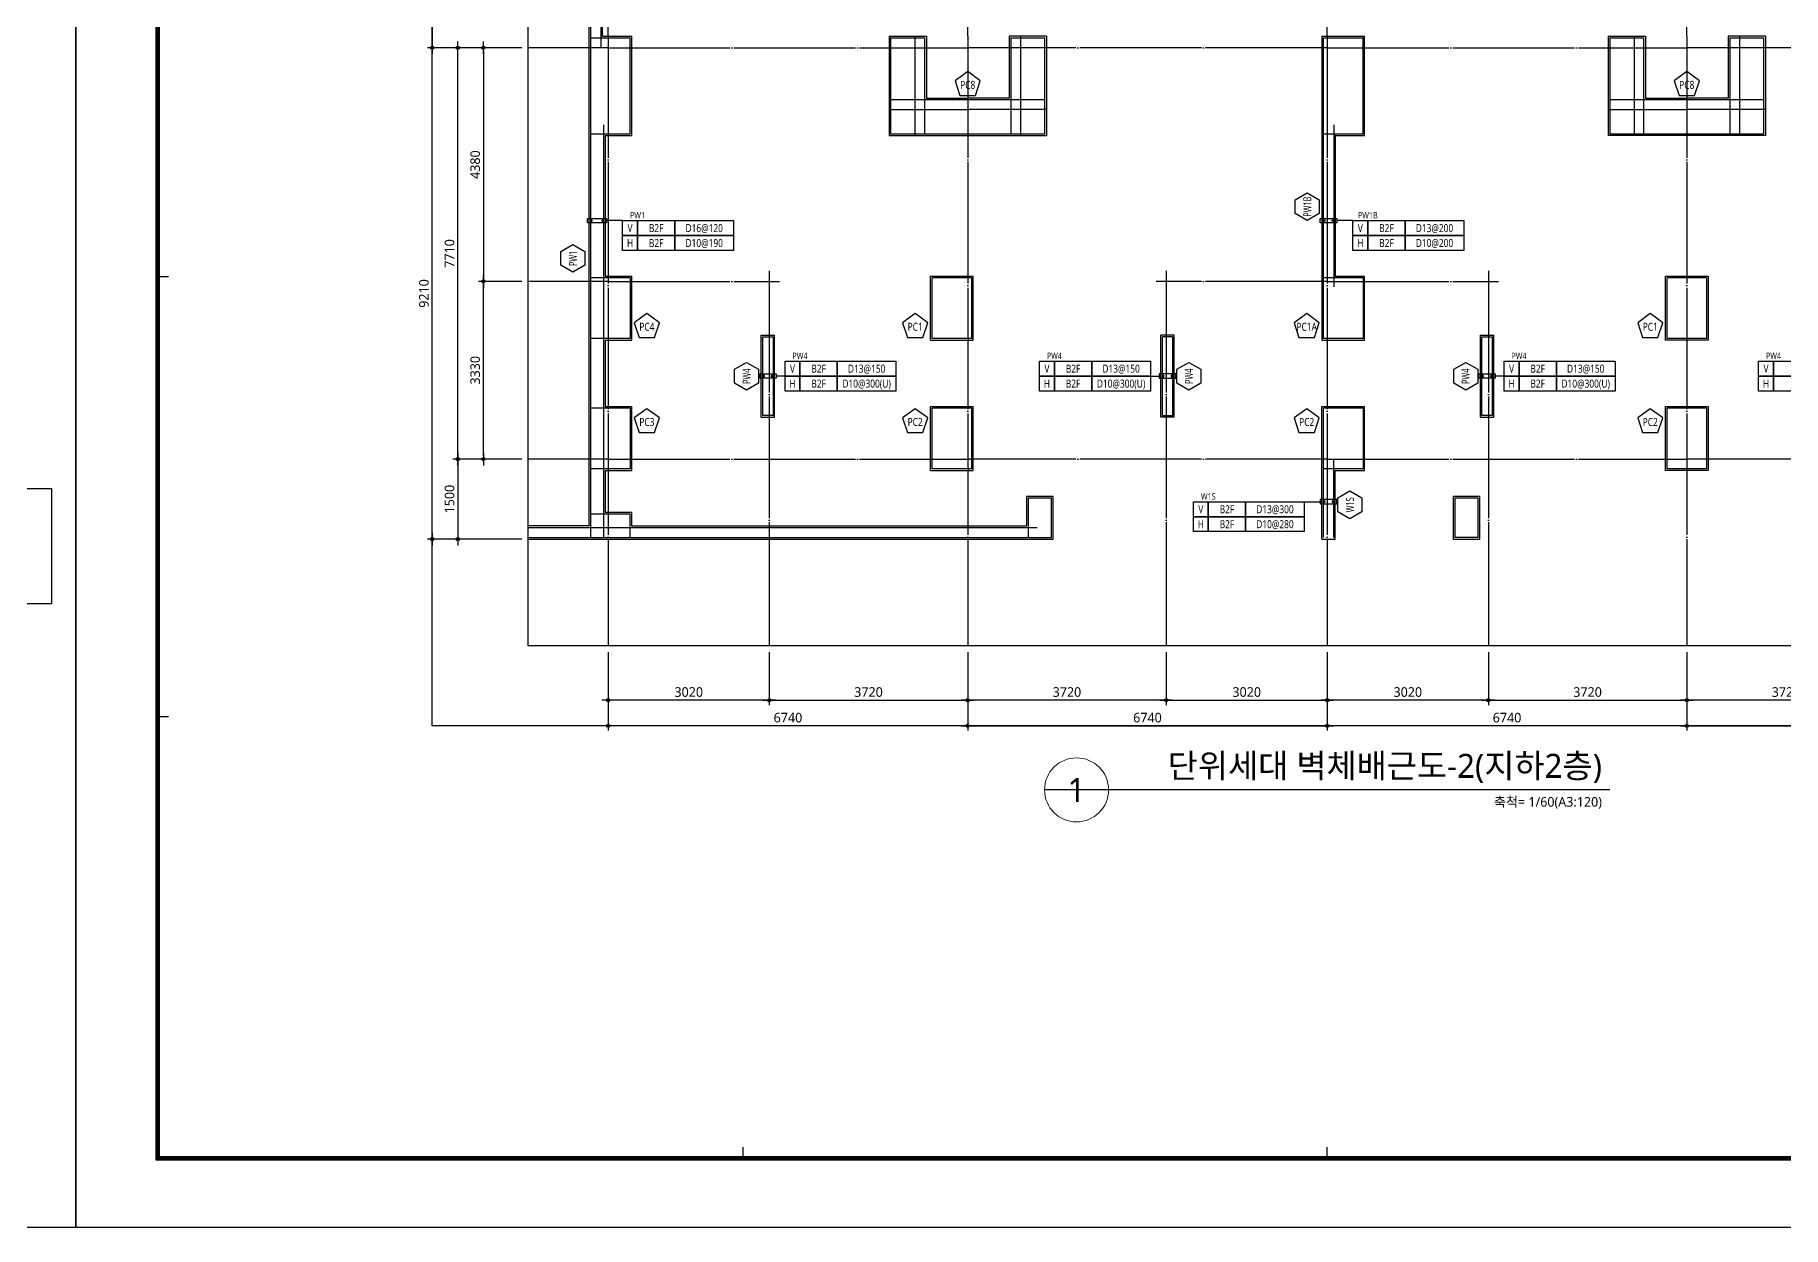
# Model space of a CAD drawing. Header units: millimetres. Extents: x 317501 to 814054, y -400799 to -14117.
# Drawn here: x 367195 to 399965, y -353050 to -330705 of the extents above; entities that cross this region are included whole.
import ezdxf
from ezdxf.enums import TextEntityAlignment as Align
from ezdxf.xclip import XClip

# ---------------------------------------------------------------- set-up
doc = ezdxf.new("R2010")
doc.units = ezdxf.units.MM
doc.header["$LTSCALE"] = 38
doc.header["$XCLIPFRAME"] = 0
doc.linetypes.add('CEN', pattern=[62, 60, -1, 0, -1])
doc.linetypes.add('XS-벽체$0$CEN', pattern=[62, 60, -1, 0, -1])
doc.layers.get('Defpoints').update_dxf_attribs({"color": 145})
for name, color, linetype in [('BAR', 2, 'Continuous'), ('BARR', 1, 'Continuous'), ('BOX', 7, 'Continuous'), ('CEN', 1, 'CEN'), ('DIM', 7, 'Continuous'), ('FORM_고양장항A-1BL-S-성능$0$FORM', 7, 'Continuous'), ('LEADER', 7, 'Continuous'), ('M', 7, 'Continuous'), ('NAME-C', 1, 'Continuous'), ('NAME-W', 4, 'Continuous'), ('TEXT-배근', 3, 'Continuous'), ('XS-벽체$0$BAR', 3, 'Continuous'), ('XS-벽체$0$CEN', 1, 'XS-벽체$0$CEN'), ('XS-벽체$0$WALL', 4, 'Continuous')]:
    doc.layers.add(name, color=color, linetype=linetype)
doc.layers.add('DEFPOINT', color=144, linetype='Continuous', plot=False)
doc.layers.add('FORM_고양장항A-1BL-S-성능$0$DEFPOINT', color=144, linetype='Continuous', plot=False)
doc.layers.add('TEXT', color=3, linetype='Continuous', lineweight=9)
doc.styles.add('맑은고딕', font='malgun.ttf')
doc.dimstyles.new('DIM_60', dxfattribs={"dimscale": 60, "dimtxt": 3, "dimasz": 1, "dimexe": 1.5, "dimexo": 2, "dimgap": 1, "dimtad": 1, "dimdec": 0, "dimzin": 0, "dimdsep": 46, "dimtxsty": '맑은고딕', "dimblk1": 'DIMDOT', "dimblk2": 'DIMDOT', "dimsah": 1, "dimcen": 0.09, "dimdle": 2, "dimclrd": 7, "dimclre": 7, "dimclrt": 3, "dimadec": 0, "dimazin": 0, "dimtfac": 1, "dimtdec": 0, "dimtix": 1, "dimtmove": 2, "dimatfit": 3, "dimldrblk": 'DIMDOT', "dimfxl": 0, "dimtolj": 1, "dimtzin": 0, "dimarcsym": 0})
picture_1 = doc.add_image_def('image1.jpg', size_in_pixel=(2126, 2126))

# ---------------------------------------------------------------- blocks, each defined once
blk = doc.blocks.new('XS-벽체', base_point=(1093553, 0))
at = {"layer": 'XS-벽체$0$BAR'}
for p, q in [((358502, 462923), (358502, 463563)), ((360302, 463563), (358502, 463563)), ((359662, 463563), (359662, 460673)), ((360302, 460673), (360302, 463563)), ((358502, 462923), (360302, 462923)), ((362997, 462488), (362997, 461748)), ((362997, 462488), (364137, 462488)), ((364137, 462488), (364137, 461748)), ((365442, 462488), (365442, 461748)), ((365442, 462488), (366582, 462488)), ((366582, 462488), (366582, 461748)), ((364137, 461748), (362997, 461748)), ((366582, 461748), (365442, 461748)), ((358502, 460673), (358502, 461313)), ((360302, 461313), (358502, 461313)), ((358502, 460673), (360302, 460673)), ((364107, 458468), (365582, 458468)), ((365582, 458278), (364107, 458278)), ((367867, 458208), (367127, 458208)), ((367127, 458208), (367127, 457768)), ((367867, 458208), (367867, 457768)), ((367127, 457768), (367867, 457768)), ((358502, 455308), (358502, 456048)), ((360302, 456048), (358502, 456048)), ((360302, 455308), (360302, 456048)), ((362997, 456048), (362997, 455308)), ((362997, 456048), (364137, 456048)), ((364137, 456048), (364137, 455308)), ((365442, 456048), (365442, 455308)), ((365442, 456048), (366582, 456048)), ((366582, 456048), (366582, 455308)), ((364137, 455308), (358502, 455308)), ((360132, 455498), (363167, 455498)), ((367867, 455308), (365442, 455308)), ((367867, 455498), (366412, 455498)), ((364107, 452478), (365582, 452478)), ((365582, 452288), (364107, 452288)), ((358502, 449443), (358502, 450083)), ((360302, 450083), (358502, 450083)), ((359662, 450083), (359662, 447193)), ((360302, 447193), (360302, 450083)), ((367867, 450208), (367127, 450208)), ((367127, 450208), (367127, 449768)), ((367677, 418097), (367677, 449938)), ((367867, 418097), (367867, 450208)), ((367127, 449768), (367867, 449768)), ((358502, 449443), (360302, 449443)), ((362997, 448708), (362997, 447968)), ((362997, 448708), (364137, 448708)), ((364137, 448708), (364137, 447968)), ((365442, 448708), (365442, 447968)), ((365442, 448708), (366582, 448708)), ((366582, 448708), (366582, 447968)), ((364137, 447968), (362997, 447968)), ((366582, 447968), (365442, 447968)), ((358502, 447193), (358502, 447833)), ((360302, 447833), (358502, 447833)), ((358502, 447193), (360302, 447193)), ((364107, 444988), (365582, 444988)), ((365582, 444798), (364107, 444798)), ((358502, 441568), (358502, 442308)), ((360302, 442308), (358502, 442308)), ((360302, 441568), (360302, 442308)), ((362997, 442308), (362997, 441568)), ((362997, 442308), (364137, 442308)), ((364137, 442308), (364137, 441568)), ((365442, 442308), (365442, 441568)), ((365442, 442308), (366582, 442308)), ((366582, 442308), (366582, 441568)), ((367867, 442308), (367427, 442308)), ((367427, 442308), (367427, 441568)), ((352027, 441758), (358672, 441758)), ((360132, 441808), (367867, 441808)), ((340107, 441568), (367867, 441568))]:
    blk.add_line(p, q, dxfattribs=at)
at = {"layer": 'XS-벽체$0$CEN'}
for p, q in [((358687, 468858), (358687, 462118)), ((366397, 468858), (366397, 462118)), ((359847, 463593), (359847, 462118)), ((358472, 463108), (360332, 463108)), ((358472, 462118), (367897, 462118)), ((358472, 462118), (367897, 462118)), ((358687, 455378), (358687, 462118)), ((359847, 460643), (359847, 462118)), ((366397, 455378), (366397, 462118)), ((358472, 461128), (360332, 461128)), ((363067, 455378), (363067, 458588)), ((362867, 458398), (367897, 458398)), ((358472, 455378), (367897, 455378)), ((358472, 455378), (367897, 455378)), ((358687, 455378), (358687, 448638)), ((363067, 455378), (363067, 452168)), ((366397, 455378), (366397, 448663)), ((362867, 452358), (367897, 452358)), ((359847, 450113), (359847, 448663)), ((358472, 449628), (360332, 449628)), ((358472, 448638), (367897, 448638)), ((358472, 448638), (367897, 448638)), ((358687, 441898), (358687, 448638)), ((359847, 447163), (359847, 448663)), ((366397, 441898), (366397, 448663)), ((358472, 447648), (360332, 447648)), ((363067, 441898), (363067, 445108)), ((362867, 444918), (367897, 444918)), ((358472, 441898), (367897, 441898))]:
    blk.add_line(p, q, dxfattribs=at)
at = {"layer": 'XS-벽체$0$WALL'}
for p, q in [((358472, 463593), (358472, 462893)), ((358472, 463593), (360332, 463593)), ((360332, 463593), (360332, 460643)), ((358472, 462893), (359632, 462893)), ((359632, 462893), (359632, 462118)), ((359632, 461343), (359632, 462118)), ((358472, 460643), (358472, 461343)), ((358472, 461343), (359632, 461343)), ((358472, 460643), (360332, 460643)), ((365612, 458498), (364077, 458498)), ((364077, 458248), (364077, 458498)), ((365612, 458248), (365612, 458498)), ((365612, 458248), (364077, 458248)), ((367097, 458238), (367097, 457738)), ((367897, 458238), (367097, 458238)), ((367897, 457738), (367897, 458238)), ((367097, 457738), (367897, 457738)), ((360332, 456078), (358472, 456078)), ((358472, 455278), (358472, 456078)), ((360332, 455528), (360332, 456078)), ((362967, 455528), (362967, 456078)), ((364167, 456078), (362967, 456078)), ((364167, 455278), (364167, 456078)), ((365412, 455278), (365412, 456078)), ((366612, 456078), (365412, 456078)), ((366612, 455528), (366612, 456078)), ((360332, 455528), (362967, 455528)), ((367897, 455528), (366612, 455528)), ((367897, 455278), (367897, 455528)), ((358472, 455278), (364167, 455278)), ((367897, 455278), (365412, 455278)), ((365612, 452508), (364077, 452508)), ((364077, 452508), (364077, 452258)), ((365612, 452258), (364077, 452258)), ((365612, 452508), (365612, 452258)), ((358472, 450113), (358472, 449413)), ((358472, 450113), (360332, 450113)), ((360332, 447163), (360332, 450113)), ((367097, 450238), (367097, 449738)), ((367897, 450238), (367097, 450238)), ((367897, 398288), (367897, 450238)), ((367097, 449738), (367647, 449738)), ((367647, 442338), (367647, 449738)), ((358472, 449413), (359632, 449413)), ((359632, 449413), (359632, 448638)), ((359632, 447863), (359632, 448638)), ((362967, 447938), (362967, 448738)), ((364167, 448738), (362967, 448738)), ((364167, 447938), (364167, 448738)), ((365412, 447938), (365412, 448738)), ((366612, 448738), (365412, 448738)), ((366612, 447938), (366612, 448738)), ((358472, 447163), (358472, 447863)), ((358472, 447863), (359632, 447863)), ((364167, 447938), (362967, 447938)), ((366612, 447938), (365412, 447938)), ((358472, 447163), (360332, 447163)), ((365612, 445018), (364077, 445018)), ((364077, 444768), (364077, 445018)), ((365612, 444768), (365612, 445018)), ((365612, 444768), (364077, 444768)), ((360332, 442338), (358472, 442338)), ((358472, 441788), (358472, 442338)), ((360332, 441838), (360332, 442338)), ((362967, 441838), (362967, 442338)), ((364167, 442338), (362967, 442338)), ((364167, 441838), (364167, 442338)), ((366612, 442338), (365412, 442338)), ((365412, 441838), (365412, 442338)), ((366612, 441838), (366612, 442338)), ((367397, 442338), (367397, 441838)), ((367647, 442338), (367397, 442338)), ((358472, 441788), (356672, 441788)), ((360332, 441838), (362967, 441838)), ((364167, 441838), (365412, 441838)), ((366612, 441838), (367397, 441838)), ((367647, 441538), (352797, 441538)), ((367647, 441538), (367647, 438038))]:
    blk.add_line(p, q, dxfattribs=at)
for points in [[(364167, 461718), (362967, 461718), (362967, 462518), (364167, 462518)], [(366612, 461718), (365412, 461718), (365412, 462518), (366612, 462518)]]:
    blk.add_lwpolyline(points, close=True, dxfattribs=at)
blk = doc.blocks.new('DIMDOT')
at = {"layer": 'DIM', "linetype": 'Continuous'}
blk.add_line((-2, 0), (2, 0), dxfattribs=at)
for radius in [0.5, 0.25]:
    blk.add_circle((0, 0), radius, dxfattribs=at)
blk = doc.blocks.new('*D1000')
at = {"layer": 'Defpoints', "color": 0, "linetype": 'Continuous', "transparency": 16777216}
for p in [(377941, -342155), (384681, -342155), (377941, -343655)]:
    blk.add_point(p, dxfattribs=at)
at = {"layer": 'DIM', "color": 7, "linetype": 'Continuous', "lineweight": -2, "transparency": 16777216}
for p, q in [((377941, -342275), (377941, -343745)), ((384681, -342275), (384681, -343745)), ((384621, -343655), (378001, -343655))]:
    blk.add_line(p, q, dxfattribs=at)
at = {"layer": 'DIM', "color": 7, "linetype": 'Continuous', "lineweight": -2, "transparency": 16777216, "xscale": 60, "yscale": 60, "zscale": 60, "rotation": 180}
blk.add_blockref('DIMDOT', (377941, -343655), dxfattribs=at)
at = {"layer": 'DIM', "color": 7, "linetype": 'Continuous', "lineweight": -2, "transparency": 16777216, "xscale": 60, "yscale": 60, "zscale": 60}
blk.add_blockref('DIMDOT', (384681, -343655), dxfattribs=at)
at = {"layer": 'DIM', "color": 3, "linetype": 'Continuous', "transparency": 16777216, "insert": (381311, -343502), "char_height": 180, "attachment_point": 5, "style": '맑은고딕'}
blk.add_mtext('\\A1;6740', dxfattribs=at)
blk = doc.blocks.new('*D1001')
at = {"layer": 'Defpoints', "color": 0, "linetype": 'Continuous', "transparency": 16777216}
for p in [(377941, -342155), (380961, -342155), (377941, -343175)]:
    blk.add_point(p, dxfattribs=at)
at = {"layer": 'DIM', "color": 7, "linetype": 'Continuous', "lineweight": -2, "transparency": 16777216}
for p, q in [((377941, -342275), (377941, -343265)), ((380961, -342275), (380961, -343265)), ((380901, -343175), (378001, -343175))]:
    blk.add_line(p, q, dxfattribs=at)
at = {"layer": 'DIM', "color": 7, "linetype": 'Continuous', "lineweight": -2, "transparency": 16777216, "xscale": 60, "yscale": 60, "zscale": 60, "rotation": 180}
blk.add_blockref('DIMDOT', (377941, -343175), dxfattribs=at)
at = {"layer": 'DIM', "color": 7, "linetype": 'Continuous', "lineweight": -2, "transparency": 16777216, "xscale": 60, "yscale": 60, "zscale": 60}
blk.add_blockref('DIMDOT', (380961, -343175), dxfattribs=at)
at = {"layer": 'DIM', "color": 3, "linetype": 'Continuous', "transparency": 16777216, "insert": (379451, -343022), "char_height": 180, "attachment_point": 5, "style": '맑은고딕'}
blk.add_mtext('\\A1;3020', dxfattribs=at)
blk = doc.blocks.new('*D1002')
at = {"layer": 'Defpoints', "color": 0, "linetype": 'Continuous', "transparency": 16777216}
for p in [(380961, -342155), (384681, -342155), (384681, -343175)]:
    blk.add_point(p, dxfattribs=at)
at = {"layer": 'DIM', "color": 7, "linetype": 'Continuous', "lineweight": -2, "transparency": 16777216}
for p, q in [((380961, -342275), (380961, -343265)), ((384681, -342275), (384681, -343265)), ((381021, -343175), (384621, -343175))]:
    blk.add_line(p, q, dxfattribs=at)
at = {"layer": 'DIM', "color": 7, "linetype": 'Continuous', "lineweight": -2, "transparency": 16777216, "xscale": 60, "yscale": 60, "zscale": 60, "rotation": 180}
blk.add_blockref('DIMDOT', (380961, -343175), dxfattribs=at)
at = {"layer": 'DIM', "color": 7, "linetype": 'Continuous', "lineweight": -2, "transparency": 16777216, "xscale": 60, "yscale": 60, "zscale": 60}
blk.add_blockref('DIMDOT', (384681, -343175), dxfattribs=at)
at = {"layer": 'DIM', "color": 3, "linetype": 'Continuous', "transparency": 16777216, "insert": (382821, -343022), "char_height": 180, "attachment_point": 5, "style": '맑은고딕'}
blk.add_mtext('\\A1;3720', dxfattribs=at)
blk = doc.blocks.new('*D1003')
at = {"layer": 'Defpoints', "color": 0, "linetype": 'Continuous', "transparency": 16777216}
for p in [(384681, -342155), (391421, -342155), (391421, -343655)]:
    blk.add_point(p, dxfattribs=at)
at = {"layer": 'DIM', "color": 7, "linetype": 'Continuous', "lineweight": -2, "transparency": 16777216}
for p, q in [((384681, -342275), (384681, -343745)), ((391421, -342275), (391421, -343745)), ((384741, -343655), (391361, -343655))]:
    blk.add_line(p, q, dxfattribs=at)
at = {"layer": 'DIM', "color": 7, "linetype": 'Continuous', "lineweight": -2, "transparency": 16777216, "xscale": 60, "yscale": 60, "zscale": 60, "rotation": 180}
blk.add_blockref('DIMDOT', (384681, -343655), dxfattribs=at)
at = {"layer": 'DIM', "color": 7, "linetype": 'Continuous', "lineweight": -2, "transparency": 16777216, "xscale": 60, "yscale": 60, "zscale": 60}
blk.add_blockref('DIMDOT', (391421, -343655), dxfattribs=at)
at = {"layer": 'DIM', "color": 3, "linetype": 'Continuous', "transparency": 16777216, "insert": (388051, -343502), "char_height": 180, "attachment_point": 5, "style": '맑은고딕'}
blk.add_mtext('\\A1;6740', dxfattribs=at)
blk = doc.blocks.new('*D1004')
at = {"layer": 'Defpoints', "color": 0, "linetype": 'Continuous', "transparency": 16777216}
for p in [(388401, -342155), (391421, -342155), (391421, -343175)]:
    blk.add_point(p, dxfattribs=at)
at = {"layer": 'DIM', "color": 7, "linetype": 'Continuous', "lineweight": -2, "transparency": 16777216}
for p, q in [((388401, -342275), (388401, -343265)), ((391421, -342275), (391421, -343265)), ((388461, -343175), (391361, -343175))]:
    blk.add_line(p, q, dxfattribs=at)
at = {"layer": 'DIM', "color": 7, "linetype": 'Continuous', "lineweight": -2, "transparency": 16777216, "xscale": 60, "yscale": 60, "zscale": 60, "rotation": 180}
blk.add_blockref('DIMDOT', (388401, -343175), dxfattribs=at)
at = {"layer": 'DIM', "color": 7, "linetype": 'Continuous', "lineweight": -2, "transparency": 16777216, "xscale": 60, "yscale": 60, "zscale": 60}
blk.add_blockref('DIMDOT', (391421, -343175), dxfattribs=at)
at = {"layer": 'DIM', "color": 3, "linetype": 'Continuous', "transparency": 16777216, "insert": (389911, -343022), "char_height": 180, "attachment_point": 5, "style": '맑은고딕'}
blk.add_mtext('\\A1;3020', dxfattribs=at)
blk = doc.blocks.new('*D1005')
at = {"layer": 'Defpoints', "color": 0, "linetype": 'Continuous', "transparency": 16777216}
for p in [(384681, -342155), (388401, -342155), (384681, -343175)]:
    blk.add_point(p, dxfattribs=at)
at = {"layer": 'DIM', "color": 7, "linetype": 'Continuous', "lineweight": -2, "transparency": 16777216}
for p, q in [((384681, -342275), (384681, -343265)), ((388401, -342275), (388401, -343265)), ((388341, -343175), (384741, -343175))]:
    blk.add_line(p, q, dxfattribs=at)
at = {"layer": 'DIM', "color": 7, "linetype": 'Continuous', "lineweight": -2, "transparency": 16777216, "xscale": 60, "yscale": 60, "zscale": 60, "rotation": 180}
blk.add_blockref('DIMDOT', (384681, -343175), dxfattribs=at)
at = {"layer": 'DIM', "color": 7, "linetype": 'Continuous', "lineweight": -2, "transparency": 16777216, "xscale": 60, "yscale": 60, "zscale": 60}
blk.add_blockref('DIMDOT', (388401, -343175), dxfattribs=at)
at = {"layer": 'DIM', "color": 3, "linetype": 'Continuous', "transparency": 16777216, "insert": (386541, -343022), "char_height": 180, "attachment_point": 5, "style": '맑은고딕'}
blk.add_mtext('\\A1;3720', dxfattribs=at)
blk = doc.blocks.new('*D1006')
at = {"layer": 'Defpoints', "color": 0, "linetype": 'Continuous', "transparency": 16777216}
for p in [(398161, -342155), (404901, -342155), (404901, -343655)]:
    blk.add_point(p, dxfattribs=at)
at = {"layer": 'DIM', "color": 7, "linetype": 'Continuous', "lineweight": -2, "transparency": 16777216}
for p, q in [((398161, -342275), (398161, -343745)), ((404901, -342275), (404901, -343745)), ((398221, -343655), (404841, -343655))]:
    blk.add_line(p, q, dxfattribs=at)
at = {"layer": 'DIM', "color": 7, "linetype": 'Continuous', "lineweight": -2, "transparency": 16777216, "xscale": 60, "yscale": 60, "zscale": 60, "rotation": 180}
blk.add_blockref('DIMDOT', (398161, -343655), dxfattribs=at)
at = {"layer": 'DIM', "color": 7, "linetype": 'Continuous', "lineweight": -2, "transparency": 16777216, "xscale": 60, "yscale": 60, "zscale": 60}
blk.add_blockref('DIMDOT', (404901, -343655), dxfattribs=at)
at = {"layer": 'DIM', "color": 3, "linetype": 'Continuous', "transparency": 16777216, "insert": (401531, -343502), "char_height": 180, "attachment_point": 5, "style": '맑은고딕'}
blk.add_mtext('\\A1;6740', dxfattribs=at)
blk = doc.blocks.new('*D1008')
at = {"layer": 'Defpoints', "color": 0, "linetype": 'Continuous', "transparency": 16777216}
for p in [(398161, -342155), (401881, -342155), (398161, -343175)]:
    blk.add_point(p, dxfattribs=at)
at = {"layer": 'DIM', "color": 7, "linetype": 'Continuous', "lineweight": -2, "transparency": 16777216}
for p, q in [((398161, -342275), (398161, -343265)), ((401881, -342275), (401881, -343265)), ((401821, -343175), (398221, -343175))]:
    blk.add_line(p, q, dxfattribs=at)
at = {"layer": 'DIM', "color": 7, "linetype": 'Continuous', "lineweight": -2, "transparency": 16777216, "xscale": 60, "yscale": 60, "zscale": 60, "rotation": 180}
blk.add_blockref('DIMDOT', (398161, -343175), dxfattribs=at)
at = {"layer": 'DIM', "color": 7, "linetype": 'Continuous', "lineweight": -2, "transparency": 16777216, "xscale": 60, "yscale": 60, "zscale": 60}
blk.add_blockref('DIMDOT', (401881, -343175), dxfattribs=at)
at = {"layer": 'DIM', "color": 3, "linetype": 'Continuous', "transparency": 16777216, "insert": (400021, -343022), "char_height": 180, "attachment_point": 5, "style": '맑은고딕'}
blk.add_mtext('\\A1;3720', dxfattribs=at)
blk = doc.blocks.new('*D1009')
at = {"layer": 'Defpoints', "color": 0, "linetype": 'Continuous', "transparency": 16777216}
for p in [(391421, -342155), (398161, -342155), (391421, -343655)]:
    blk.add_point(p, dxfattribs=at)
at = {"layer": 'DIM', "color": 7, "linetype": 'Continuous', "lineweight": -2, "transparency": 16777216}
for p, q in [((391421, -342275), (391421, -343745)), ((398161, -342275), (398161, -343745)), ((398101, -343655), (391481, -343655))]:
    blk.add_line(p, q, dxfattribs=at)
at = {"layer": 'DIM', "color": 7, "linetype": 'Continuous', "lineweight": -2, "transparency": 16777216, "xscale": 60, "yscale": 60, "zscale": 60, "rotation": 180}
blk.add_blockref('DIMDOT', (391421, -343655), dxfattribs=at)
at = {"layer": 'DIM', "color": 7, "linetype": 'Continuous', "lineweight": -2, "transparency": 16777216, "xscale": 60, "yscale": 60, "zscale": 60}
blk.add_blockref('DIMDOT', (398161, -343655), dxfattribs=at)
at = {"layer": 'DIM', "color": 3, "linetype": 'Continuous', "transparency": 16777216, "insert": (394791, -343502), "char_height": 180, "attachment_point": 5, "style": '맑은고딕'}
blk.add_mtext('\\A1;6740', dxfattribs=at)
blk = doc.blocks.new('*D1010')
at = {"layer": 'Defpoints', "color": 0, "linetype": 'Continuous', "transparency": 16777216}
for p in [(391421, -342155), (394441, -342155), (391421, -343175)]:
    blk.add_point(p, dxfattribs=at)
at = {"layer": 'DIM', "color": 7, "linetype": 'Continuous', "lineweight": -2, "transparency": 16777216}
for p, q in [((391421, -342275), (391421, -343265)), ((394441, -342275), (394441, -343265)), ((394381, -343175), (391481, -343175))]:
    blk.add_line(p, q, dxfattribs=at)
at = {"layer": 'DIM', "color": 7, "linetype": 'Continuous', "lineweight": -2, "transparency": 16777216, "xscale": 60, "yscale": 60, "zscale": 60, "rotation": 180}
blk.add_blockref('DIMDOT', (391421, -343175), dxfattribs=at)
at = {"layer": 'DIM', "color": 7, "linetype": 'Continuous', "lineweight": -2, "transparency": 16777216, "xscale": 60, "yscale": 60, "zscale": 60}
blk.add_blockref('DIMDOT', (394441, -343175), dxfattribs=at)
at = {"layer": 'DIM', "color": 3, "linetype": 'Continuous', "transparency": 16777216, "insert": (392931, -343022), "char_height": 180, "attachment_point": 5, "style": '맑은고딕'}
blk.add_mtext('\\A1;3020', dxfattribs=at)
blk = doc.blocks.new('*D1011')
at = {"layer": 'Defpoints', "color": 0, "linetype": 'Continuous', "transparency": 16777216}
for p in [(394441, -342155), (398161, -342155), (398161, -343175)]:
    blk.add_point(p, dxfattribs=at)
at = {"layer": 'DIM', "color": 7, "linetype": 'Continuous', "lineweight": -2, "transparency": 16777216}
for p, q in [((394441, -342275), (394441, -343265)), ((398161, -342275), (398161, -343265)), ((394501, -343175), (398101, -343175))]:
    blk.add_line(p, q, dxfattribs=at)
at = {"layer": 'DIM', "color": 7, "linetype": 'Continuous', "lineweight": -2, "transparency": 16777216, "xscale": 60, "yscale": 60, "zscale": 60, "rotation": 180}
blk.add_blockref('DIMDOT', (394441, -343175), dxfattribs=at)
at = {"layer": 'DIM', "color": 7, "linetype": 'Continuous', "lineweight": -2, "transparency": 16777216, "xscale": 60, "yscale": 60, "zscale": 60}
blk.add_blockref('DIMDOT', (398161, -343175), dxfattribs=at)
at = {"layer": 'DIM', "color": 3, "linetype": 'Continuous', "transparency": 16777216, "insert": (396301, -343022), "char_height": 180, "attachment_point": 5, "style": '맑은고딕'}
blk.add_mtext('\\A1;3720', dxfattribs=at)
blk = doc.blocks.new('*D1023')
at = {"layer": 'Defpoints', "color": 0, "linetype": 'Continuous', "transparency": 16777216}
for p in [(374641, -330945), (376441, -330945), (376441, -340155)]:
    blk.add_point(p, dxfattribs=at)
at = {"layer": 'DIM', "color": 7, "linetype": 'Continuous', "lineweight": -2, "transparency": 16777216}
for p, q in [((376321, -330945), (374551, -330945)), ((374641, -340095), (374641, -331005)), ((376321, -340155), (374551, -340155))]:
    blk.add_line(p, q, dxfattribs=at)
at = {"layer": 'DIM', "color": 7, "linetype": 'Continuous', "lineweight": -2, "transparency": 16777216, "xscale": 60, "yscale": 60, "zscale": 60}
for p, rotation in [((374641, -330945), 90), ((374641, -340155), 270)]:
    blk.add_blockref('DIMDOT', p, dxfattribs=dict(at, rotation=rotation))
at = {"layer": 'DIM', "color": 3, "linetype": 'Continuous', "transparency": 16777216, "insert": (374487, -335550), "char_height": 180, "attachment_point": 5, "rotation": 90, "style": '맑은고딕'}
blk.add_mtext('\\A1;9210', dxfattribs=at)
blk = doc.blocks.new('*D1024')
at = {"layer": 'Defpoints', "color": 0, "linetype": 'Continuous', "transparency": 16777216}
for p in [(375121, -330945), (376441, -330945), (376441, -338655)]:
    blk.add_point(p, dxfattribs=at)
at = {"layer": 'DIM', "color": 7, "linetype": 'Continuous', "lineweight": -2, "transparency": 16777216}
for p, q in [((376321, -330945), (375031, -330945)), ((375121, -338595), (375121, -331005)), ((376321, -338655), (375031, -338655))]:
    blk.add_line(p, q, dxfattribs=at)
at = {"layer": 'DIM', "color": 7, "linetype": 'Continuous', "lineweight": -2, "transparency": 16777216, "xscale": 60, "yscale": 60, "zscale": 60}
for p, rotation in [((375121, -330945), 90), ((375121, -338655), 270)]:
    blk.add_blockref('DIMDOT', p, dxfattribs=dict(at, rotation=rotation))
at = {"layer": 'DIM', "color": 3, "linetype": 'Continuous', "transparency": 16777216, "insert": (374967, -334800), "char_height": 180, "attachment_point": 5, "rotation": 90, "style": '맑은고딕'}
blk.add_mtext('\\A1;7710', dxfattribs=at)
blk = doc.blocks.new('*D1025')
at = {"layer": 'Defpoints', "color": 0, "linetype": 'Continuous', "transparency": 16777216}
for p in [(376441, -338655), (375121, -340155), (376441, -340155)]:
    blk.add_point(p, dxfattribs=at)
at = {"layer": 'DIM', "color": 7, "linetype": 'Continuous', "lineweight": -2, "transparency": 16777216}
for p, q in [((376321, -338655), (375031, -338655)), ((375121, -338715), (375121, -340095)), ((376321, -340155), (375031, -340155))]:
    blk.add_line(p, q, dxfattribs=at)
at = {"layer": 'DIM', "color": 7, "linetype": 'Continuous', "lineweight": -2, "transparency": 16777216, "xscale": 60, "yscale": 60, "zscale": 60}
for p, rotation in [((375121, -338655), 90), ((375121, -340155), 270)]:
    blk.add_blockref('DIMDOT', p, dxfattribs=dict(at, rotation=rotation))
at = {"layer": 'DIM', "color": 3, "linetype": 'Continuous', "transparency": 16777216, "insert": (374967, -339405), "char_height": 180, "attachment_point": 5, "rotation": 90, "style": '맑은고딕'}
blk.add_mtext('\\A1;1500', dxfattribs=at)
blk = doc.blocks.new('*D1026')
at = {"layer": 'Defpoints', "color": 0, "linetype": 'Continuous', "transparency": 16777216}
for p in [(375601, -335325), (376441, -335325), (376441, -338655)]:
    blk.add_point(p, dxfattribs=at)
at = {"layer": 'DIM', "color": 7, "linetype": 'Continuous', "lineweight": -2, "transparency": 16777216}
for p, q in [((376321, -335325), (375511, -335325)), ((375601, -338595), (375601, -335385)), ((376321, -338655), (375511, -338655))]:
    blk.add_line(p, q, dxfattribs=at)
at = {"layer": 'DIM', "color": 7, "linetype": 'Continuous', "lineweight": -2, "transparency": 16777216, "xscale": 60, "yscale": 60, "zscale": 60}
for p, rotation in [((375601, -335325), 90), ((375601, -338655), 270)]:
    blk.add_blockref('DIMDOT', p, dxfattribs=dict(at, rotation=rotation))
at = {"layer": 'DIM', "color": 3, "linetype": 'Continuous', "transparency": 16777216, "insert": (375448, -336990), "char_height": 180, "attachment_point": 5, "rotation": 90, "style": '맑은고딕'}
blk.add_mtext('\\A1;3330', dxfattribs=at)
blk = doc.blocks.new('*D1027')
at = {"layer": 'Defpoints', "color": 0, "linetype": 'Continuous', "transparency": 16777216}
for p in [(376441, -330945), (375601, -335325), (376441, -335325)]:
    blk.add_point(p, dxfattribs=at)
at = {"layer": 'DIM', "color": 7, "linetype": 'Continuous', "lineweight": -2, "transparency": 16777216}
for p, q in [((376321, -330945), (375511, -330945)), ((375601, -331005), (375601, -335265)), ((376321, -335325), (375511, -335325))]:
    blk.add_line(p, q, dxfattribs=at)
at = {"layer": 'DIM', "color": 7, "linetype": 'Continuous', "lineweight": -2, "transparency": 16777216, "xscale": 60, "yscale": 60, "zscale": 60}
for p, rotation in [((375601, -330945), 90), ((375601, -335325), 270)]:
    blk.add_blockref('DIMDOT', p, dxfattribs=dict(at, rotation=rotation))
at = {"layer": 'DIM', "color": 3, "linetype": 'Continuous', "transparency": 16777216, "insert": (375448, -333135), "char_height": 180, "attachment_point": 5, "rotation": 90, "style": '맑은고딕'}
blk.add_mtext('\\A1;4380', dxfattribs=at)
blk = doc.blocks.new('*D1028')
at = {"layer": 'Defpoints', "color": 0, "linetype": 'Continuous', "transparency": 16777216}
for p in [(376441, -328615), (374641, -330945), (376441, -330945)]:
    blk.add_point(p, dxfattribs=at)
at = {"layer": 'DIM', "color": 7, "linetype": 'Continuous', "lineweight": -2, "transparency": 16777216}
for p, q in [((376321, -328615), (374551, -328615)), ((374641, -328675), (374641, -330885)), ((376321, -330945), (374551, -330945))]:
    blk.add_line(p, q, dxfattribs=at)
at = {"layer": 'DIM', "color": 7, "linetype": 'Continuous', "lineweight": -2, "transparency": 16777216, "xscale": 60, "yscale": 60, "zscale": 60}
for p, rotation in [((374641, -328615), 90), ((374641, -330945), 270)]:
    blk.add_blockref('DIMDOT', p, dxfattribs=dict(at, rotation=rotation))
at = {"layer": 'DIM', "color": 3, "linetype": 'Continuous', "transparency": 16777216, "insert": (374488, -329780), "char_height": 180, "attachment_point": 5, "rotation": 90, "style": '맑은고딕'}
blk.add_mtext('\\A1;2330', dxfattribs=at)
blk = doc.blocks.new('BAR')
at = {"layer": 'BARR'}
h = blk.add_hatch(color=256, dxfattribs=at)
edge = h.paths.add_edge_path()
edge.add_arc((0, 0), 15, 0, 360)
blk.add_circle((0, 0), 15, dxfattribs=at)
blk = doc.blocks.new('FORM_고양장항A-1BL-S-성능')
at = {"layer": 'FORM_고양장항A-1BL-S-성능$0$DEFPOINT', "color": 1}
for p, q in [((26, 297), (29, 297)), ((26, 159.5), (29, 159.5)), ((208.5, 22), (208.5, 25)), ((391, 22), (391, 25))]:
    blk.add_line(p, q, dxfattribs=at)
at = {"layer": 'FORM_고양장항A-1BL-S-성능$0$DEFPOINT'}
blk.add_lwpolyline([(0, 594), (0, 0), (841, 0), (841, 594), (0, 594)], dxfattribs=at)
at = {"layer": 'FORM_고양장항A-1BL-S-성능$0$FORM'}
for points in [[(25, 573), (25, 21), (757, 21), (757, 573)], [(26, 572), (26, 22), (756, 22), (756, 572)]]:
    blk.add_lwpolyline(points, close=True, dxfattribs=at)
at = {"layer": 'FORM_고양장항A-1BL-S-성능$0$FORM', "const_width": 1}
blk.add_lwpolyline([(25.5, 572.5), (25.5, 21.5), (756.5, 21.5), (756.5, 572.5)], close=True, dxfattribs=at)
at = {"color": 7, "true_color": 0xffffff}
image = blk.add_image(picture_1, insert=(797.45, 194.73), size_in_units=(36, 36), dxfattribs=at)
image.dxf.flags = 7

msp = doc.modelspace()

# ---------------------------------------------------------------- linework, layer by layer
at = {"layer": 'BAR'}
for p, q in [((380840.9, -336364.6), (381030.9, -336364.6)), ((388520.9, -336364.6), (388330.9, -336364.6)), ((394320.9, -336364.6), (394510.9, -336364.6)), ((381030.9, -337839.6), (380840.9, -337839.6)), ((388330.9, -337839.6), (388520.9, -337839.6)), ((394510.9, -337839.6), (394320.9, -337839.6))]:
    msp.add_line(p, q, dxfattribs=at)
at = {"layer": 'BOX'}
for points in [[(378490.9, -334184.6), (378490.9, -334464.6), (378210.9, -334464.6), (378210.9, -334184.6)], [(379190.9, -334184.6), (379190.9, -334464.6), (378490.9, -334464.6), (378490.9, -334184.6)], [(380290.9, -334184.6), (380290.9, -334464.6), (379190.9, -334464.6), (379190.9, -334184.6)], [(392180.9, -334184.6), (392180.9, -334464.6), (391900.9, -334464.6), (391900.9, -334184.6)], [(392880.9, -334184.6), (392880.9, -334464.6), (392180.9, -334464.6), (392180.9, -334184.6)], [(393980.9, -334184.6), (393980.9, -334464.6), (392880.9, -334464.6), (392880.9, -334184.6)], [(378490.9, -334464.6), (378490.9, -334744.6), (378210.9, -334744.6), (378210.9, -334464.6)], [(379190.9, -334464.6), (379190.9, -334744.6), (378490.9, -334744.6), (378490.9, -334464.6)], [(380290.9, -334464.6), (380290.9, -334744.6), (379190.9, -334744.6), (379190.9, -334464.6)], [(392180.9, -334464.6), (392180.9, -334744.6), (391900.9, -334744.6), (391900.9, -334464.6)], [(392880.9, -334464.6), (392880.9, -334744.6), (392180.9, -334744.6), (392180.9, -334464.6)], [(393980.9, -334464.6), (393980.9, -334744.6), (392880.9, -334744.6), (392880.9, -334464.6)], [(381535.9, -336819.6), (381535.9, -337099.6), (381255.9, -337099.6), (381255.9, -336819.6)], [(382235.9, -336819.6), (382235.9, -337099.6), (381535.9, -337099.6), (381535.9, -336819.6)], [(383335.9, -336819.6), (383335.9, -337099.6), (382235.9, -337099.6), (382235.9, -336819.6)], [(386305.9, -336819.6), (386305.9, -337099.6), (386025.9, -337099.6), (386025.9, -336819.6)], [(387005.9, -336819.6), (387005.9, -337099.6), (386305.9, -337099.6), (386305.9, -336819.6)], [(388105.9, -336819.6), (388105.9, -337099.6), (387005.9, -337099.6), (387005.9, -336819.6)], [(395015.9, -336819.6), (395015.9, -337099.6), (394735.9, -337099.6), (394735.9, -336819.6)], [(395715.9, -336819.6), (395715.9, -337099.6), (395015.9, -337099.6), (395015.9, -336819.6)], [(396815.9, -336819.6), (396815.9, -337099.6), (395715.9, -337099.6), (395715.9, -336819.6)], [(399785.9, -336819.6), (399785.9, -337099.6), (399505.9, -337099.6), (399505.9, -336819.6)], [(400485.9, -336819.6), (400485.9, -337099.6), (399785.9, -337099.6), (399785.9, -336819.6)], [(381535.9, -337099.6), (381535.9, -337379.6), (381255.9, -337379.6), (381255.9, -337099.6)], [(382235.9, -337099.6), (382235.9, -337379.6), (381535.9, -337379.6), (381535.9, -337099.6)], [(383335.9, -337099.6), (383335.9, -337379.6), (382235.9, -337379.6), (382235.9, -337099.6)], [(386305.9, -337099.6), (386305.9, -337379.6), (386025.9, -337379.6), (386025.9, -337099.6)], [(387005.9, -337099.6), (387005.9, -337379.6), (386305.9, -337379.6), (386305.9, -337099.6)], [(388105.9, -337099.6), (388105.9, -337379.6), (387005.9, -337379.6), (387005.9, -337099.6)], [(395015.9, -337099.6), (395015.9, -337379.6), (394735.9, -337379.6), (394735.9, -337099.6)], [(395715.9, -337099.6), (395715.9, -337379.6), (395015.9, -337379.6), (395015.9, -337099.6)], [(396815.9, -337099.6), (396815.9, -337379.6), (395715.9, -337379.6), (395715.9, -337099.6)], [(399785.9, -337099.6), (399785.9, -337379.6), (399505.9, -337379.6), (399505.9, -337099.6)], [(400485.9, -337099.6), (400485.9, -337379.6), (399785.9, -337379.6), (399785.9, -337099.6)], [(389190.9, -339454.6), (389190.9, -339734.6), (388910.9, -339734.6), (388910.9, -339454.6)], [(389890.9, -339454.6), (389890.9, -339734.6), (389190.9, -339734.6), (389190.9, -339454.6)], [(390990.9, -339454.6), (390990.9, -339734.6), (389890.9, -339734.6), (389890.9, -339454.6)], [(389190.9, -339734.6), (389190.9, -340014.6), (388910.9, -340014.6), (388910.9, -339734.6)], [(389890.9, -339734.6), (389890.9, -340014.6), (389190.9, -340014.6), (389190.9, -339734.6)], [(390990.9, -339734.6), (390990.9, -340014.6), (389890.9, -340014.6), (389890.9, -339734.6)]]:
    msp.add_lwpolyline(points, close=True, dxfattribs=at)
at = {"layer": 'CEN'}
for p, q in [((377940.9, -330729.6), (377940.9, -327589.6)), ((384680.9, -330729.6), (384680.9, -327589.6)), ((391420.9, -330729.6), (391420.9, -327589.6)), ((398160.9, -330729.6), (398160.9, -327589.6)), ((377940.9, -330944.6), (376440.9, -330944.6)), ((377940.9, -335324.6), (376440.9, -335324.6)), ((377940.9, -338654.6), (376440.9, -338654.6)), ((377940.9, -340154.6), (377940.9, -342154.6)), ((380960.9, -340154.6), (380960.9, -342154.6)), ((384680.9, -340154.6), (384680.9, -342154.6)), ((388400.9, -340154.6), (388400.9, -342154.6)), ((391420.9, -340154.6), (391420.9, -342154.6)), ((394440.9, -340154.6), (394440.9, -342154.6)), ((398160.9, -340154.6), (398160.9, -342154.6))]:
    msp.add_line(p, q, dxfattribs=at)
at = {"layer": 'DEFPOINT'}
msp.add_line((396720.9, -344854.6), (386120.9, -344854.6), dxfattribs=at)
for points in [[(374640.9, -326089.6), (408200.9, -326089.6), (408200.9, -343654.6), (374640.9, -343654.6)], [(376440.9, -327589.6), (406400.9, -327589.6), (406400.9, -342154.6), (376440.9, -342154.6)]]:
    msp.add_lwpolyline(points, close=True, dxfattribs=at)
at = {"layer": 'LEADER'}
for p, q in [((378210.9, -334184.6), (377910.9, -334184.6)), ((391900.9, -334184.6), (391600.9, -334184.6)), ((381255.9, -337099.6), (381090.9, -337099.6)), ((388105.9, -337099.6), (388270.9, -337099.6)), ((394735.9, -337099.6), (394570.9, -337099.6)), ((390990.9, -339454.6), (391290.9, -339454.6))]:
    msp.add_line(p, q, dxfattribs=at)
for points in [[(377550.9, -334224.6), (377550.9, -334144.6), (377910.9, -334144.6), (377910.9, -334224.6)], [(391290.9, -334224.6), (391290.9, -334144.6), (391600.9, -334144.6), (391600.9, -334224.6)], [(381090.9, -337059.6), (381090.9, -337139.6), (380780.9, -337139.6), (380780.9, -337059.6)], [(388270.9, -337059.6), (388270.9, -337139.6), (388580.9, -337139.6), (388580.9, -337059.6)], [(394570.9, -337059.6), (394570.9, -337139.6), (394260.9, -337139.6), (394260.9, -337059.6)], [(391600.9, -339494.6), (391600.9, -339414.6), (391290.9, -339414.6), (391290.9, -339494.6)]]:
    msp.add_lwpolyline(points, close=True, dxfattribs=at)
at = {"layer": 'M'}
for points in [[(384826.2, -331839.6), (384916.1, -331563.2), (384680.9, -331392.4), (384445.8, -331563.2), (384535.6, -331839.6)], [(398306.2, -331839.6), (398396.1, -331563.2), (398160.9, -331392.4), (397925.8, -331563.2), (398015.6, -331839.6)], [(391270.9, -334054.3), (391045.9, -334184.2), (390820.9, -334054.3), (390820.9, -333794.5), (391045.9, -333664.6), (391270.9, -333794.5)], [(377505.9, -335022), (377280.9, -335151.9), (377055.9, -335022), (377055.9, -334762.2), (377280.9, -334632.3), (377505.9, -334762.2)], [(378811.4, -336374.6), (378901.2, -336098.2), (378666.1, -335927.4), (378430.9, -336098.2), (378520.7, -336374.6)], [(383841.1, -336374.6), (383930.9, -336098.2), (383695.8, -335927.4), (383460.7, -336098.2), (383550.5, -336374.6)], [(391181.1, -336374.6), (391270.9, -336098.2), (391035.8, -335927.4), (390800.7, -336098.2), (390890.5, -336374.6)], [(397621.1, -336374.6), (397710.9, -336098.2), (397475.8, -335927.4), (397240.7, -336098.2), (397330.5, -336374.6)], [(380760.9, -337232), (380535.9, -337361.9), (380310.9, -337232), (380310.9, -336972.2), (380535.9, -336842.3), (380760.9, -336972.2)], [(389050.9, -337232), (388825.9, -337361.9), (388600.9, -337232), (388600.9, -336972.2), (388825.9, -336842.3), (389050.9, -336972.2)], [(394240.9, -337232), (394015.9, -337361.9), (393790.9, -337232), (393790.9, -336972.2), (394015.9, -336842.3), (394240.9, -336972.2)], [(378811.4, -338158.9), (378901.2, -337882.6), (378666.1, -337711.7), (378430.9, -337882.6), (378520.7, -338158.9)], [(383841.1, -338158.9), (383930.9, -337882.6), (383695.8, -337711.7), (383460.7, -337882.6), (383550.5, -338158.9)], [(391181.1, -338158.9), (391270.9, -337882.6), (391035.8, -337711.7), (390800.7, -337882.6), (390890.5, -338158.9)], [(397621.1, -338158.9), (397710.9, -337882.6), (397475.8, -337711.7), (397240.7, -337882.6), (397330.5, -338158.9)], [(392070.9, -339642), (391845.9, -339771.9), (391620.9, -339642), (391620.9, -339382.2), (391845.9, -339252.3), (392070.9, -339382.2)]]:
    msp.add_lwpolyline(points, close=True, dxfattribs=at)
at = {"layer": 'TEXT'}
msp.add_line((387320.9, -344854.6), (396720.9, -344854.6), dxfattribs=at)
msp.add_circle((386720.9, -344854.6), 600, dxfattribs=at)

# ---------------------------------------------------------------- block references
at = {"xscale": 60, "yscale": 60, "zscale": 60}
for p in [(317500.9, -353049.6), (367960.9, -353049.6)]:
    msp.add_blockref('FORM_고양장항A-1BL-S-성능', p, dxfattribs=at)
ref = msp.add_blockref('XS-벽체', (-63956.6, -1065810.3), dxfattribs=dict(rotation=270))
XClip(ref).set_block_clipping_path([(355331.8382743184, 440397.5453104071), (369896.8382743168, 470357.5453103984)])
at = {"layer": 'BARR', "rotation": 179.9999999999993}
for p in [(377625.9, -334184.6), (377835.9, -334184.6), (391365.9, -334184.6), (391525.9, -334184.6)]:
    msp.add_blockref('BAR', p, dxfattribs=at)
at = {"layer": 'BARR'}
for p in [(380855.9, -337099.6), (381015.9, -337099.6), (394335.9, -337099.6), (394495.9, -337099.6)]:
    msp.add_blockref('BAR', p, dxfattribs=at)
at = {"layer": 'BARR', "xscale": -1}
for p, rotation in [((388345.9, -337099.6), 359.9999999999994), ((388505.9, -337099.6), 359.9999999999994), ((391365.9, -339454.6), 180), ((391525.9, -339454.6), 180)]:
    msp.add_blockref('BAR', p, dxfattribs=dict(at, rotation=rotation))

# ---------------------------------------------------------------- texts
at = {"layer": 'NAME-C', "style": '맑은고딕', "width": 0.8}
for s, p in [('PC8', (384680.9, -331639.6)), ('PC8', (398160.9, -331639.6)), ('PC4', (378666.1, -336174.6)), ('PC1', (383695.8, -336174.6)), ('PC1A', (391035.8, -336174.6)), ('PC1', (397475.8, -336174.6)), ('PC3', (378666.1, -337958.9)), ('PC2', (383695.8, -337958.9)), ('PC2', (391035.8, -337958.9)), ('PC2', (397475.8, -337958.9))]:
    msp.add_text(s, height=150, dxfattribs=at).set_placement(p, align=Align.MIDDLE_CENTER)
at = {"layer": 'NAME-W', "style": '맑은고딕', "width": 0.7}
for s, p in [('PW1B', (391045.9, -333924.4)), ('PW1', (377280.9, -334892.1)), ('PW4', (380535.9, -337102.1)), ('PW4', (388825.9, -337102.1)), ('PW4', (394015.9, -337102.1)), ('W1S', (391845.9, -339512.1))]:
    msp.add_text(s, height=150, rotation=90, dxfattribs=at).set_placement(p, align=Align.MIDDLE)
at = {"layer": 'TEXT', "style": '맑은고딕'}
for s, height, p in [('단위세대 벽체배근도-2(지하2층)', 450, (396570.9, -344404.6)), ('축척= 1/60(A3:120)', 180, (396570.9, -345079.6))]:
    msp.add_text(s, height=height, dxfattribs=at).set_placement(p, align=Align.MIDDLE_RIGHT)
msp.add_text('1', height=450, dxfattribs=at).set_placement((386720.9, -344854.6), align=Align.MIDDLE_CENTER)
at = {"layer": 'TEXT-배근', "style": '맑은고딕', "width": 0.8}
for s, p in [('V', (378350.9, -334324.6)), ('B2F', (378840.9, -334324.6)), ('D16@120', (379740.9, -334324.6)), ('V', (392040.9, -334324.6)), ('B2F', (392530.9, -334324.6)), ('D13@200', (393430.9, -334324.6)), ('H', (378350.9, -334604.6)), ('B2F', (378840.9, -334604.6)), ('D10@190', (379740.9, -334604.6)), ('H', (392040.9, -334604.6)), ('B2F', (392530.9, -334604.6)), ('D10@200', (393430.9, -334604.6)), ('V', (381395.9, -336959.6)), ('H', (381395.9, -337239.6)), ('B2F', (381885.9, -336959.6)), ('B2F', (381885.9, -337239.6)), ('D10@300(U)', (382785.9, -337239.6)), ('D13@150', (382785.9, -336959.6)), ('V', (386165.9, -336959.6)), ('H', (386165.9, -337239.6)), ('B2F', (386655.9, -336959.6)), ('B2F', (386655.9, -337239.6)), ('D10@300(U)', (387555.9, -337239.6)), ('D13@150', (387555.9, -336959.6)), ('V', (394875.9, -336959.6)), ('H', (394875.9, -337239.6)), ('B2F', (395365.9, -336959.6)), ('B2F', (395365.9, -337239.6)), ('D10@300(U)', (396265.9, -337239.6)), ('D13@150', (396265.9, -336959.6)), ('V', (399645.9, -336959.6)), ('H', (399645.9, -337239.6)), ('V', (389050.9, -339594.6)), ('H', (389050.9, -339874.6)), ('B2F', (389540.9, -339594.6)), ('B2F', (389540.9, -339874.6)), ('D13@300', (390440.9, -339594.6)), ('D10@280', (390440.9, -339874.6))]:
    msp.add_text(s, height=150, dxfattribs=at).set_placement(p, align=Align.MIDDLE_CENTER)
at = {"layer": 'TEXT-배근', "color": 2, "style": '맑은고딕', "width": 0.8}
for s, p in [('PW1', (378490.9, -334084.6)), ('PW1B', (392180.9, -334084.6)), ('PW4', (381535.9, -336719.6)), ('PW4', (386305.9, -336719.6)), ('PW4', (395015.9, -336719.6)), ('PW4', (399785.9, -336719.6)), ('W1S', (389190.9, -339354.6))]:
    msp.add_text(s, height=120, dxfattribs=at).set_placement(p, align=Align.MIDDLE_CENTER)

# ---------------------------------------------------------------- dimensions: what is measured, and where the dimension line sits
at = {"layer": 'DIM', "linetype": 'Continuous'}
for base, p1, p2, angle, picture, middle in [((374640.9, -330944.6), (376440.9, -328614.6), (376440.9, -330944.6), 270, '*D1028', (374487.9, -329779.6)), ((374640.9, -330944.6), (376440.9, -340154.6), (376440.9, -330944.6), 90, '*D1023', (374487.4, -335549.6)), ((375120.9, -330944.6), (376440.9, -338654.6), (376440.9, -330944.6), 90, '*D1024', (374967.4, -334799.6)), ((375600.9, -335324.6), (376440.9, -330944.6), (376440.9, -335324.6), 270, '*D1027', (375447.9, -333134.6)), ((375600.9, -335324.6), (376440.9, -338654.6), (376440.9, -335324.6), 90, '*D1026', (375447.9, -336989.6)), ((375120.9, -340154.6), (376440.9, -338654.6), (376440.9, -340154.6), 270, '*D1025', (374967.4, -339404.6)), ((377940.9, -343654.6), (384680.9, -342154.6), (377940.9, -342154.6), 180, '*D1000', (381310.9, -343501.6)), ((377940.9, -343174.6), (380960.9, -342154.6), (377940.9, -342154.6), 180, '*D1001', (379450.9, -343021.6)), ((384680.9, -343174.6), (388400.9, -342154.6), (384680.9, -342154.6), 180, '*D1005', (386540.9, -343021.6)), ((391420.9, -343654.6), (398160.9, -342154.6), (391420.9, -342154.6), 180, '*D1009', (394790.9, -343501.6)), ((391420.9, -343174.6), (394440.9, -342154.6), (391420.9, -342154.6), 180, '*D1010', (392930.9, -343021.6)), ((398160.9, -343174.6), (401880.9, -342154.6), (398160.9, -342154.6), 180, '*D1008', (400020.9, -343021.6))]:
    dim = msp.add_linear_dim(base=base, p1=p1, p2=p2, angle=angle, dimstyle='DIM_60', dxfattribs=at)
    dim.commit()
    dim.dimension.update_dxf_attribs({"geometry": picture, "text_midpoint": middle})
for base, p1, p2, picture, middle in [((384680.9, -343174.6), (380960.9, -342154.6), (384680.9, -342154.6), '*D1002', (382820.9, -343021.6)), ((391420.9, -343654.6), (384680.9, -342154.6), (391420.9, -342154.6), '*D1003', (388050.9, -343501.6)), ((391420.9, -343174.6), (388400.9, -342154.6), (391420.9, -342154.6), '*D1004', (389910.9, -343021.6)), ((398160.9, -343174.6), (394440.9, -342154.6), (398160.9, -342154.6), '*D1011', (396300.9, -343021.6)), ((404900.9, -343654.6), (398160.9, -342154.6), (404900.9, -342154.6), '*D1006', (401530.9, -343501.6))]:
    dim = msp.add_linear_dim(base=base, p1=p1, p2=p2, dimstyle='DIM_60', dxfattribs=at)
    dim.commit()
    dim.dimension.update_dxf_attribs({"geometry": picture, "text_midpoint": middle})

doc.saveas('drawing.dxf')
